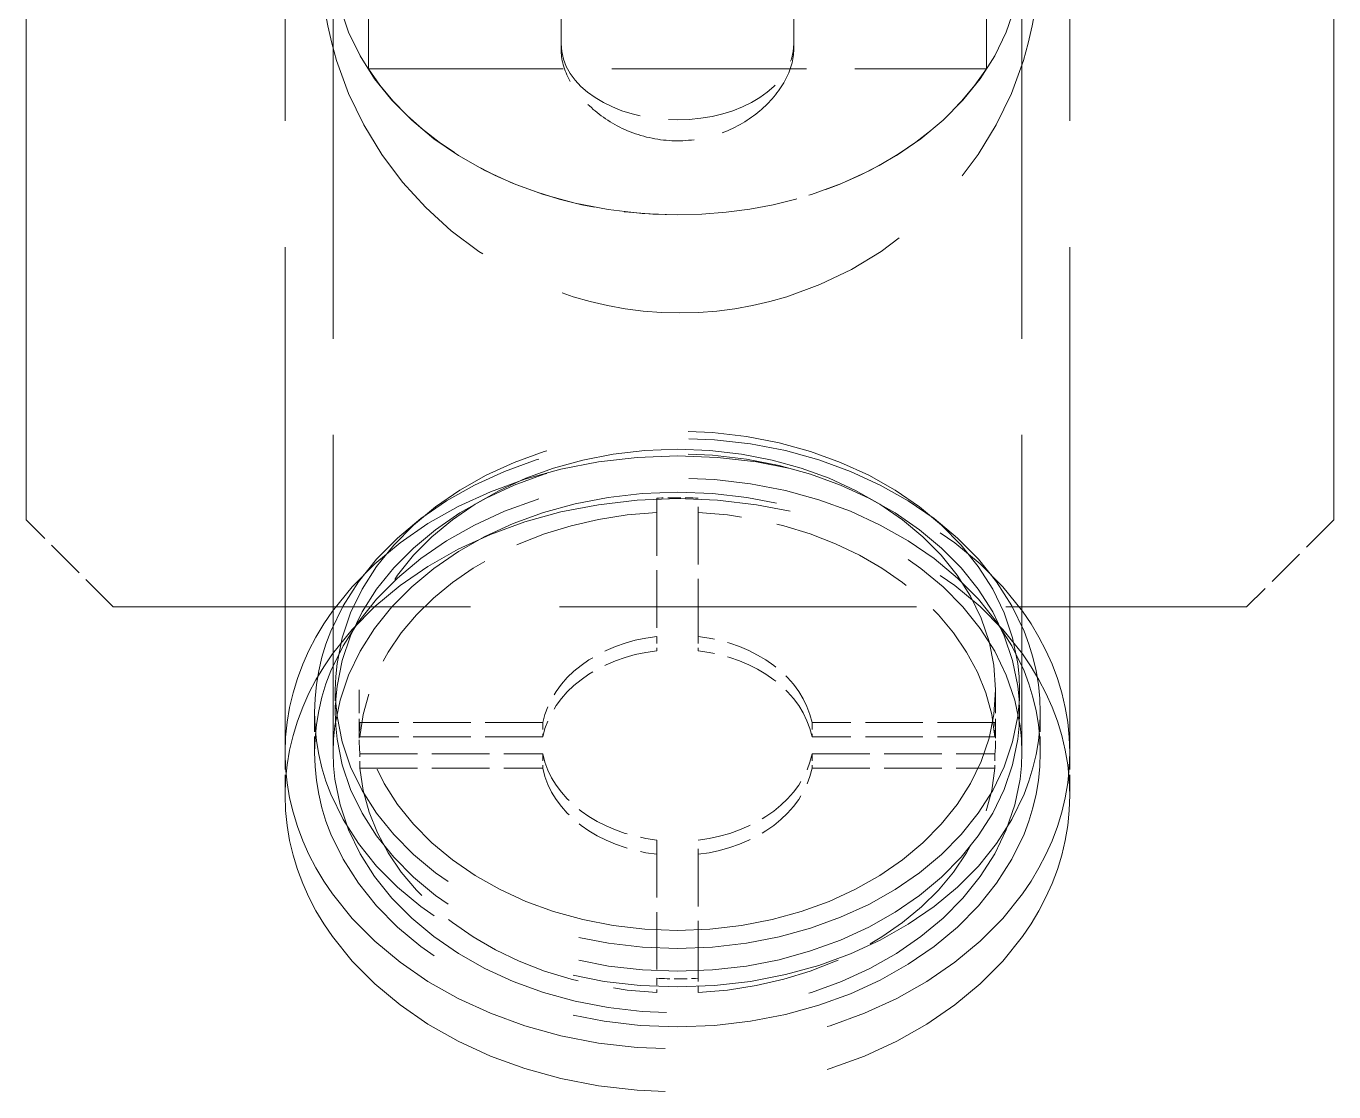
# Model space of a CAD drawing. Header units: millimetres. Extents: x 0 to 5887, y 0 to 4158.
# Drawn here: x 5138.34 to 5168.34, y 2270.28 to 2294.74 of the extents above; entities that cross this region are included whole.
import ezdxf

# ---------------------------------------------------------------- set-up
doc = ezdxf.new("R2010")
doc.units = ezdxf.units.MM
doc.header["$LTSCALE"] = 7
doc.linetypes.add('DASHED', pattern=[0.2067, 0.1654, -0.0413])
doc.layers.add('가려진 것(ISO)', color=2, linetype='DASHED', lineweight=18)

msp = doc.modelspace()

# ---------------------------------------------------------------- linework, layer by layer
at = {"layer": '가려진 것(ISO)', "ltscale": 11.288502}
msp.add_line((5138.3357, 2283.4081), (5138.3357, 2332.4081), dxfattribs=at)
at = {"layer": '가려진 것(ISO)', "ltscale": 15.204921}
msp.add_line((5168.3357, 2283.4081), (5168.3357, 2327.4081), dxfattribs=at)
at = {"layer": '가려진 것(ISO)', "ltscale": 6.938437}
for p, q in [((5146.1894, 2310.441), (5146.1894, 2293.7616)), ((5160.3642, 2310.441), (5160.3642, 2293.7616))]:
    msp.add_line(p, q, dxfattribs=at)
at = {"layer": '가려진 것(ISO)', "ltscale": 5.504473}
for p, q in [((5150.6074, 2294.2059), (5150.6074, 2307.4382)), ((5155.9462, 2307.4382), (5155.9462, 2294.2059))]:
    msp.add_line(p, q, dxfattribs=at)
at = {"layer": '가려진 것(ISO)', "ltscale": 10.021425}
for p, q in [((5144.2768, 2278.0674), (5144.2768, 2297.0361)), ((5162.2768, 2278.0674), (5162.2768, 2297.0361))]:
    msp.add_line(p, q, dxfattribs=at)
at = {"layer": '가려진 것(ISO)', "ltscale": 7.618686}
for p, q in [((5145.3768, 2296.382), (5145.3768, 2278.0674)), ((5161.1768, 2296.382), (5161.1768, 2278.0674))]:
    msp.add_line(p, q, dxfattribs=at)
at = {"layer": '가려진 것(ISO)', "ltscale": 3.85687}
msp.add_line((5146.1894, 2293.7616), (5160.3642, 2293.7616), dxfattribs=at)
at = {"layer": '가려진 것(ISO)', "ltscale": 1.141586}
for p, q in [((5152.8018, 2283.9046), (5152.8018, 2280.7308)), ((5153.7518, 2280.7308), (5153.7518, 2283.9046)), ((5150.1881, 2278.7538), (5145.9923, 2278.7538)), ((5160.5613, 2278.7538), (5156.3655, 2278.7538)), ((5150.1881, 2278.4267), (5145.9923, 2278.4267)), ((5160.5613, 2278.4267), (5156.3655, 2278.4267)), ((5145.9923, 2278.0352), (5150.1881, 2278.0352)), ((5156.3655, 2278.0352), (5160.5613, 2278.0352)), ((5145.9923, 2277.7081), (5150.1881, 2277.7081)), ((5156.3655, 2277.7081), (5160.5613, 2277.7081)), ((5152.8018, 2276.0582), (5152.8018, 2272.8844)), ((5153.7518, 2272.8844), (5153.7518, 2276.0582))]:
    msp.add_line(p, q, dxfattribs=at)
at = {"layer": '가려진 것(ISO)', "ltscale": 0.769514}
for p, q in [((5140.3357, 2281.4081), (5138.3357, 2283.4081)), ((5168.3357, 2283.4081), (5166.3357, 2281.4081))]:
    msp.add_line(p, q, dxfattribs=at)
at = {"layer": '가려진 것(ISO)', "ltscale": 7.074487}
msp.add_line((5140.3357, 2281.4081), (5166.3357, 2281.4081), dxfattribs=at)
at = {"layer": '가려진 것(ISO)', "ltscale": 0.13595}
for p, q in [((5152.8018, 2280.7308), (5152.8018, 2280.4038)), ((5153.7518, 2280.7308), (5153.7518, 2280.4038)), ((5145.9923, 2278.7538), (5145.9923, 2278.4267)), ((5150.1881, 2278.7538), (5150.1881, 2278.4267)), ((5156.3655, 2278.7538), (5156.3655, 2278.4267)), ((5160.5613, 2278.4267), (5160.5613, 2278.7538)), ((5145.9923, 2277.7081), (5145.9923, 2278.0352)), ((5150.1881, 2278.0352), (5150.1881, 2277.7081)), ((5156.3655, 2278.0352), (5156.3655, 2277.7081)), ((5160.5613, 2278.0352), (5160.5613, 2277.7081)), ((5152.8018, 2272.8844), (5152.8018, 2272.5573)), ((5153.7518, 2272.5573), (5153.7518, 2272.8844))]:
    msp.add_line(p, q, dxfattribs=at)
at = {"layer": '가려진 것(ISO)', "ltscale": 0.21758}
for p, q in [((5145.4268, 2279.5064), (5145.4268, 2278.9832)), ((5161.1268, 2279.5064), (5161.1268, 2278.9832))]:
    msp.add_line(p, q, dxfattribs=at)
at = {"layer": '가려진 것(ISO)', "ltscale": 0.462469}
for p, q in [((5145.9768, 2279.5064), (5145.9768, 2278.3945)), ((5160.5768, 2279.5064), (5160.5768, 2278.3945))]:
    msp.add_line(p, q, dxfattribs=at)
at = {"layer": '가려진 것(ISO)', "ltscale": 0.380839}
for p, q in [((5144.9518, 2278.9832), (5144.9518, 2278.0674)), ((5161.6018, 2278.9832), (5161.6018, 2278.0674))]:
    msp.add_line(p, q, dxfattribs=at)
at = {"layer": '가려진 것(ISO)', "ltscale": 0.408049}
for p, q in [((5144.2768, 2277.0863), (5144.2768, 2278.0674)), ((5162.2768, 2277.0863), (5162.2768, 2278.0674))]:
    msp.add_line(p, q, dxfattribs=at)
at = {"layer": '가려진 것(ISO)', "ltscale": 7.052213}
msp.add_arc((5153.3357, 2296.4081), 8.25, 180, 0, dxfattribs=at)
at = {"layer": '가려진 것(ISO)', "ltscale": 11.43529}
for centre in [(5153.2768, 2296.382), (5153.2768, 2278.0674)]:
    msp.add_ellipse(centre, major_axis=(-7.9, 0), ratio=0.7564142, dxfattribs=at)
at = {"layer": '가려진 것(ISO)', "ltscale": 2.281793}
msp.add_ellipse((5153.2768, 2294.3343), major_axis=(2.6694, 0), ratio=0.6540929, start_param=3.1415927, end_param=6.2831853, dxfattribs=at)
at = {"layer": '가려진 것(ISO)', "ltscale": 2.397995}
for start_param, end_param in [(0.4523569, 1.5707963), (1.5707963, 2.6892358)]:
    msp.add_ellipse((5153.2768, 2296.3669), major_axis=(-7.88, 0), ratio=0.7564142, start_param=start_param, end_param=end_param, dxfattribs=at)
at = {"layer": '가려진 것(ISO)', "ltscale": 11.362915}
for centre in [(5153.2768, 2279.5064), (5153.2768, 2278.9832)]:
    msp.add_ellipse(centre, major_axis=(7.85, 0), ratio=0.7564142, dxfattribs=at)
at = {"layer": '가려진 것(ISO)', "ltscale": 12.05048}
for centre in [(5153.2768, 2278.9832), (5153.2768, 2278.0674)]:
    msp.add_ellipse(centre, major_axis=(8.325, 0), ratio=0.7564142, dxfattribs=at)
at = {"layer": '가려진 것(ISO)', "ltscale": 13.027546}
for centre in [(5153.2768, 2278.0674), (5153.2768, 2278.0674), (5153.2768, 2277.0863)]:
    msp.add_ellipse(centre, major_axis=(-9, 0), ratio=0.7564142, dxfattribs=at)
at = {"layer": '가려진 것(ISO)', "ltscale": 15.850181}
msp.add_ellipse((5153.2768, 2279.5064), major_axis=(7.3, 0), ratio=0.7564142, dxfattribs=at)
at = {"layer": '가려진 것(ISO)', "ltscale": 0.258577}
for major_axis, start_param, end_param in [((-7.3, 0), 4.6472745, 4.7775035), ((-7.3, 0), 6.2180708, 6.3482998), ((7.3, 0), 6.2180708, 6.3482998), ((7.3, 0), 4.6472745, 4.7775035)]:
    msp.add_ellipse((5153.2768, 2278.3945), major_axis=major_axis, ratio=0.7564142, start_param=start_param, end_param=end_param, dxfattribs=at)
at = {"layer": '가려진 것(ISO)', "ltscale": 2.861337}
for major_axis, start_param, end_param in [((-7.3, 0), 4.7775035, 6.2180708), ((7.3, 0), 0.0651145, 1.5056818), ((-7.3, 0), 0.0651145, 1.5056818), ((7.3, 0), 4.7775035, 6.2180708)]:
    msp.add_ellipse((5153.2768, 2278.0674), major_axis=major_axis, ratio=0.7564142, start_param=start_param, end_param=end_param, dxfattribs=at)
at = {"layer": '가려진 것(ISO)', "ltscale": 1.076065}
for centre, major_axis, start_param, end_param in [((5153.2768, 2278.3945), (-3.125, 0), 4.8649805, 6.1305938), ((5153.2768, 2278.3945), (3.125, 0), 0.1525915, 1.4182049), ((5153.2768, 2278.0674), (-3.125, 0), 4.8649805, 6.1305938), ((5153.2768, 2278.0674), (3.125, 0), 0.1525915, 1.4182049), ((5153.2768, 2278.3945), (-3.125, 0), 0.1525915, 1.4182049), ((5153.2768, 2278.3945), (3.125, 0), 4.8649805, 6.1305938), ((5153.2768, 2278.0674), (-3.125, 0), 0.1525915, 1.4182049), ((5153.2768, 2278.0674), (3.125, 0), 4.8649805, 6.1305938)]:
    msp.add_ellipse(centre, major_axis=major_axis, ratio=0.7564142, start_param=start_param, end_param=end_param, dxfattribs=at)
at = {"layer": '가려진 것(ISO)', "ltscale": 2.298705}
msp.add_open_spline([(5155.9462, 2294.2059), (5155.9462, 2293.9847), (5155.8781, 2293.7307), (5155.6049, 2293.2331), (5155.4, 2292.9904), (5154.9289, 2292.5944), (5154.6305, 2292.4139), (5153.9736, 2292.17), (5153.6148, 2292.1074), (5152.9388, 2292.1074), (5152.5801, 2292.17), (5151.9231, 2292.4139), (5151.6247, 2292.5944), (5151.1537, 2292.9904), (5150.9487, 2293.2331), (5150.6755, 2293.7307), (5150.6074, 2293.9847), (5150.6074, 2294.2059)], degree=3, knots=[0, 0, 0, 0, 0.10145269, 0.10145269, 0.20290538, 0.20290538, 0.30430769, 0.30430769, 0.40571, 0.40571, 0.50711232, 0.50711232, 0.60851463, 0.60851463, 0.70996732, 0.70996732, 0.81142001, 0.81142001, 0.81142001, 0.81142001], dxfattribs=at)

doc.saveas('drawing.dxf')
